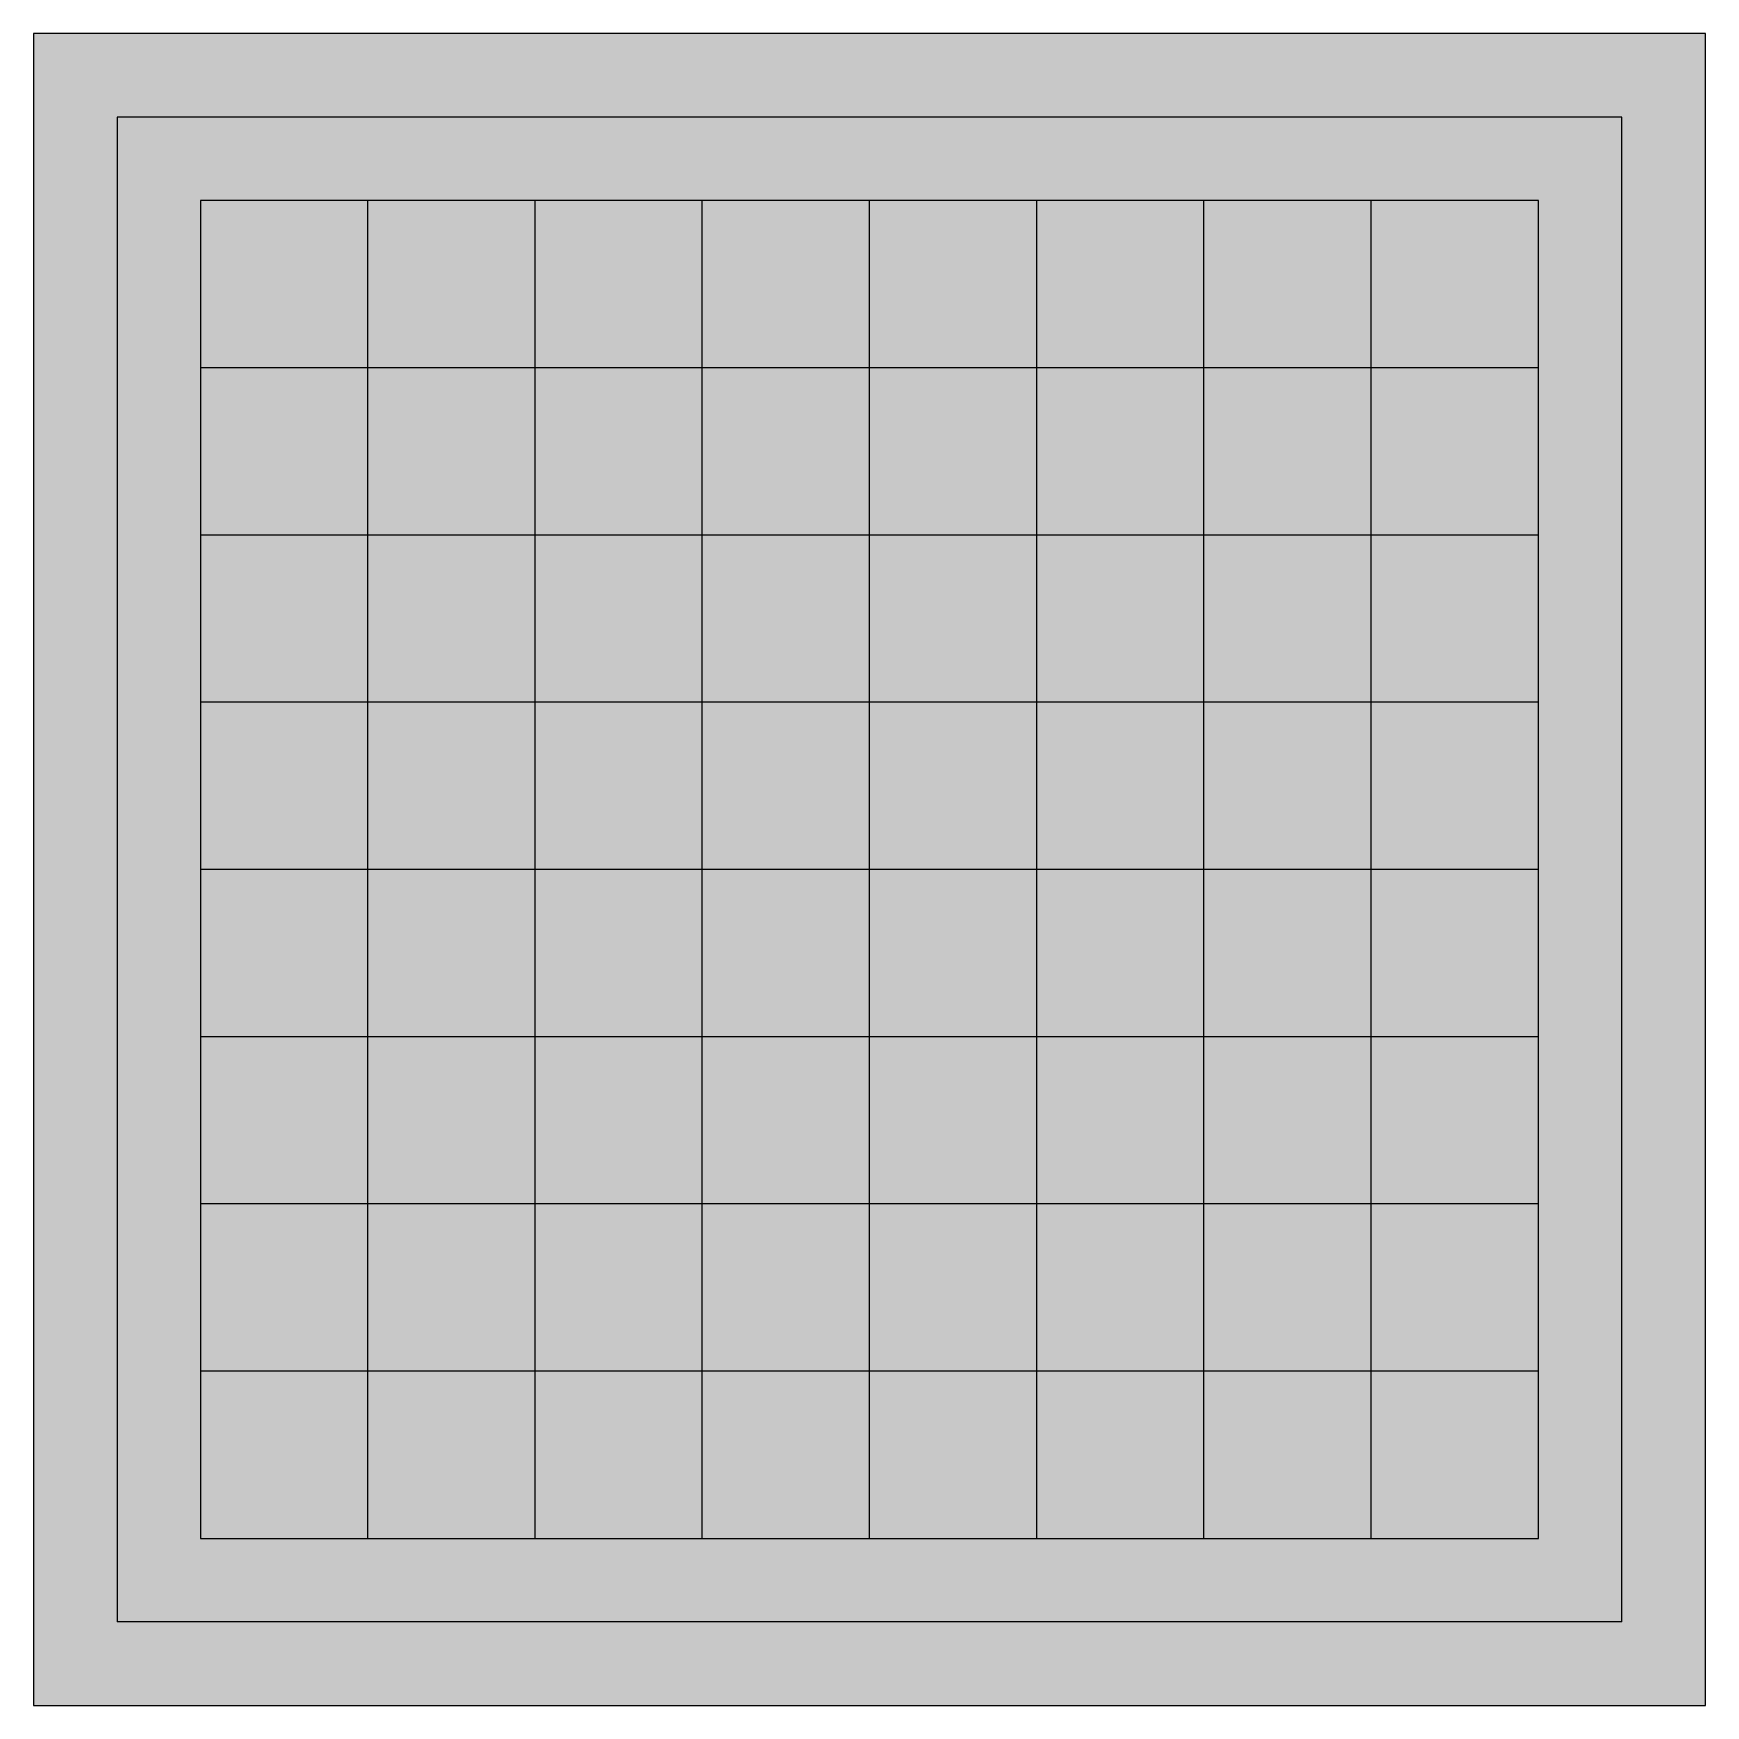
# Model space of a CAD drawing. Header units: inches. Extents: x 4 to 14, y 2 to 12.
import ezdxf

# ---------------------------------------------------------------- set-up
doc = ezdxf.new("R2010")
doc.units = ezdxf.units.IN
doc.header["$MEASUREMENT"] = 0
doc.layers.add('Visible Lines', color=1, linetype='Continuous')

# ---------------------------------------------------------------- blocks, each defined once
blk = doc.blocks.new('*U2')
at = {"layer": 'Visible Lines'}
blk.add_line((0, -4), (0, 4), dxfattribs=at)
blk = doc.blocks.new('*U3')
at = {"layer": 'Visible Lines', "color": 0, "linetype": 'ByBlock', "lineweight": -2, "transparency": 16777216}
for p in [(0, 0), (1, 0), (2, 0), (3, 0), (4, 0), (5, 0), (6, 0)]:
    blk.add_blockref('*U2', p, dxfattribs=at)
blk = doc.blocks.new('*U4')
at = {"layer": 'Visible Lines'}
blk.add_line((4, 0), (-4, 0), dxfattribs=at)
blk = doc.blocks.new('*U5')
at = {"layer": 'Visible Lines', "color": 0, "linetype": 'ByBlock', "lineweight": -2, "transparency": 16777216}
for p in [(0, 0), (0, -1), (0, -2), (0, -3), (0, -4), (0, -5), (0, -6)]:
    blk.add_blockref('*U4', p, dxfattribs=at)

msp = doc.modelspace()

# ---------------------------------------------------------------- hatches: boundary and pattern name
at = {"layer": 'Visible Lines'}
h = msp.add_hatch(color=256, dxfattribs=at)
h.dxf.hatch_style = 1
h.paths.add_polyline_path([(14, 12), (4, 12), (4, 2), (14, 2)])
h.paths.add_polyline_path([(13.5, 2.5), (4.5, 2.5), (4.5, 11.5), (13.5, 11.5)], flags=16)
h.paths.add_polyline_path([(13, 3), (5, 3), (5, 11), (13, 11)], flags=0)
h.paths.add_polyline_path([(12, 10), (12, 4), (6, 4), (6, 10)], flags=0)
h.paths.add_polyline_path([(11, 9), (11, 5), (7, 5), (7, 9)], flags=0)
h.paths.add_polyline_path([(10, 8), (10, 6), (8, 6), (8, 8)], flags=0)
h = msp.add_hatch(color=256, dxfattribs=at)
h.dxf.hatch_style = 1
h.paths.add_polyline_path([(13.5, 11.5), (4.5, 11.5), (4.5, 2.5), (13.5, 2.5)])
h.paths.add_polyline_path([(13, 3), (5, 3), (5, 11), (13, 11)], flags=16)
h.paths.add_polyline_path([(12, 10), (12, 4), (6, 4), (6, 10)], flags=0)
h.paths.add_polyline_path([(11, 9), (11, 5), (7, 5), (7, 9)], flags=0)
h.paths.add_polyline_path([(10, 8), (10, 6), (8, 6), (8, 8)], flags=0)
at = {"layer": 'Visible Lines', "true_color": 0xf8991e}
h = msp.add_hatch(color=30, dxfattribs=at)
h.dxf.hatch_style = 1
h.paths.add_polyline_path([(6, 11), (5, 11), (5, 10), (6, 10)])
h.paths.add_polyline_path([(8, 11), (7, 11), (7, 10), (8, 10)])
h.paths.add_polyline_path([(10, 11), (9, 11), (9, 10), (10, 10)])
h.paths.add_polyline_path([(12, 11), (11, 11), (11, 10), (12, 10)])
h.paths.add_polyline_path([(13, 10), (12, 10), (12, 9), (13, 9)])
h.paths.add_polyline_path([(11, 10), (10, 10), (10, 9), (11, 9)])
h.paths.add_polyline_path([(9, 10), (8, 10), (8, 9), (9, 9)])
h.paths.add_polyline_path([(7, 10), (6, 10), (6, 9), (7, 9)])
h.paths.add_polyline_path([(6, 9), (5, 9), (5, 8), (6, 8)])
h.paths.add_polyline_path([(8, 9), (7, 9), (7, 8), (8, 8)])
h.paths.add_polyline_path([(10, 9), (9, 9), (9, 8), (10, 8)])
h.paths.add_polyline_path([(12, 9), (11, 9), (11, 8), (12, 8)])
h.paths.add_polyline_path([(13, 8), (12, 8), (12, 7), (13, 7)])
h.paths.add_polyline_path([(11, 8), (10, 8), (10, 7), (11, 7)])
h.paths.add_polyline_path([(9, 8), (8, 8), (8, 7), (9, 7)])
h.paths.add_polyline_path([(7, 8), (6, 8), (6, 7), (7, 7)])
h.paths.add_polyline_path([(6, 7), (5, 7), (5, 6), (6, 6)])
h.paths.add_polyline_path([(8, 7), (7, 7), (7, 6), (8, 6)])
h.paths.add_polyline_path([(10, 7), (9, 7), (9, 6), (10, 6)])
h.paths.add_polyline_path([(12, 7), (11, 7), (11, 6), (12, 6)])
h.paths.add_polyline_path([(13, 6), (12, 6), (12, 5), (13, 5)])
h.paths.add_polyline_path([(11, 6), (10, 6), (10, 5), (11, 5)])
h.paths.add_polyline_path([(9, 6), (8, 6), (8, 5), (9, 5)])
h.paths.add_polyline_path([(7, 6), (6, 6), (6, 5), (7, 5)])
h.paths.add_polyline_path([(6, 5), (5, 5), (5, 4), (6, 4)])
h.paths.add_polyline_path([(8, 5), (7, 5), (7, 4), (8, 4)])
h.paths.add_polyline_path([(10, 5), (9, 5), (9, 4), (10, 4)])
h.paths.add_polyline_path([(12, 5), (11, 5), (11, 4), (12, 4)])
h.paths.add_polyline_path([(13, 4), (12, 4), (12, 3), (13, 3)])
h.paths.add_polyline_path([(11, 4), (10, 4), (10, 3), (11, 3)])
h.paths.add_polyline_path([(9, 4), (8, 4), (8, 3), (9, 3)])
h.paths.add_polyline_path([(7, 4), (6, 4), (6, 3), (7, 3)])
at = {"layer": 'Visible Lines'}
h = msp.add_hatch(color=256, dxfattribs=at)
h.dxf.hatch_style = 1
h.paths.add_polyline_path([(11, 11), (10, 11), (10, 10), (11, 10)])
h.paths.add_polyline_path([(9, 11), (8, 11), (8, 10), (9, 10)])
h.paths.add_polyline_path([(7, 11), (6, 11), (6, 10), (7, 10)])
h.paths.add_polyline_path([(13, 11), (12, 11), (12, 10), (13, 10)])
h.paths.add_polyline_path([(12, 10), (11, 10), (11, 9), (12, 9)])
h.paths.add_polyline_path([(10, 10), (9, 10), (9, 9), (10, 9)])
h.paths.add_polyline_path([(8, 10), (7, 10), (7, 9), (8, 9)])
h.paths.add_polyline_path([(6, 10), (5, 10), (5, 9), (6, 9)])
h.paths.add_polyline_path([(7, 9), (6, 9), (6, 8), (7, 8)])
h.paths.add_polyline_path([(9, 9), (8, 9), (8, 8), (9, 8)])
h.paths.add_polyline_path([(11, 9), (10, 9), (10, 8), (11, 8)])
h.paths.add_polyline_path([(13, 9), (12, 9), (12, 8), (13, 8)])
h.paths.add_polyline_path([(12, 8), (11, 8), (11, 7), (12, 7)])
h.paths.add_polyline_path([(10, 8), (9, 8), (9, 7), (10, 7)])
h.paths.add_polyline_path([(8, 8), (7, 8), (7, 7), (8, 7)])
h.paths.add_polyline_path([(6, 8), (5, 8), (5, 7), (6, 7)])
h.paths.add_polyline_path([(7, 7), (6, 7), (6, 6), (7, 6)])
h.paths.add_polyline_path([(9, 7), (8, 7), (8, 6), (9, 6)])
h.paths.add_polyline_path([(11, 7), (10, 7), (10, 6), (11, 6)])
h.paths.add_polyline_path([(13, 7), (12, 7), (12, 6), (13, 6)])
h.paths.add_polyline_path([(12, 6), (11, 6), (11, 5), (12, 5)])
h.paths.add_polyline_path([(10, 6), (9, 6), (9, 5), (10, 5)])
h.paths.add_polyline_path([(8, 6), (7, 6), (7, 5), (8, 5)])
h.paths.add_polyline_path([(6, 6), (5, 6), (5, 5), (6, 5)])
h.paths.add_polyline_path([(7, 5), (6, 5), (6, 4), (7, 4)])
h.paths.add_polyline_path([(9, 5), (8, 5), (8, 4), (9, 4)])
h.paths.add_polyline_path([(11, 5), (10, 5), (10, 4), (11, 4)])
h.paths.add_polyline_path([(13, 5), (12, 5), (12, 4), (13, 4)])
h.paths.add_polyline_path([(12, 4), (11, 4), (11, 3), (12, 3)])
h.paths.add_polyline_path([(10, 4), (9, 4), (9, 3), (10, 3)])
h.paths.add_polyline_path([(8, 4), (7, 4), (7, 3), (8, 3)])
h.paths.add_polyline_path([(6, 4), (5, 4), (5, 3), (6, 3)])

# ---------------------------------------------------------------- linework, layer by layer
for p, q in [((14, 12), (4, 12)), ((4, 12), (4, 2)), ((14, 2), (14, 12)), ((13.5, 11.5), (4.5, 11.5)), ((4.5, 11.5), (4.5, 2.5)), ((13.5, 2.5), (13.5, 11.5)), ((13, 11), (5, 11)), ((5, 11), (5, 3)), ((13, 3), (13, 11)), ((5, 3), (13, 3)), ((13.5, 2.5), (4.5, 2.5)), ((4, 2), (14, 2))]:
    msp.add_line(p, q, dxfattribs=at)

# ---------------------------------------------------------------- block references
for name, p in [('*U3', (6, 7)), ('*U5', (9, 10))]:
    msp.add_blockref(name, p, dxfattribs=at)

doc.saveas('drawing.dxf')
